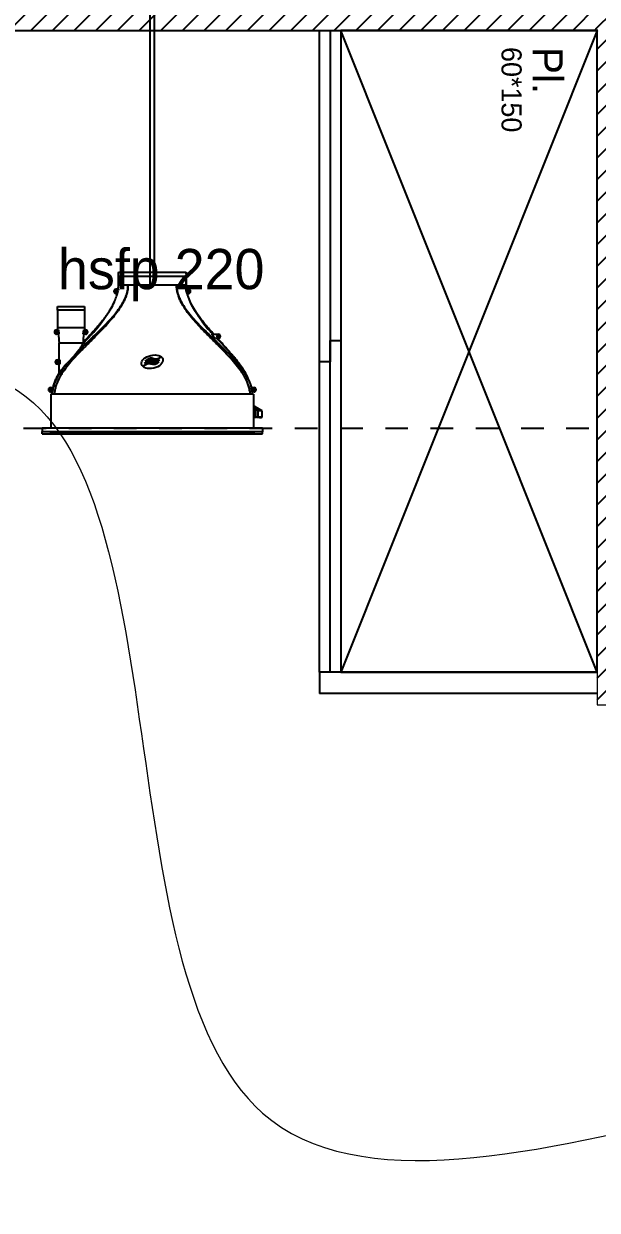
# Model space of a CAD drawing. Header units: centimetres. Extents: x 2648 to 12729, y 1890 to 6224.
# Drawn here: x 9056.6 to 9190.8, y 2362.3 to 2639.7 of the extents above; entities that cross this region are included whole.
import ezdxf

# ---------------------------------------------------------------- set-up
doc = ezdxf.new("R2010")
doc.units = ezdxf.units.CM
doc.linetypes.add('VW-01', pattern=[0.41656, 0.20828, -0.20828])
for name, color, linetype in [('B Faux plafonds', 9, 'Continuous'), ('B GÈnÈral_Hatch', 252, 'Continuous'), ('B Général', 252, 'Continuous'), ('C ANNOTATIONS-prestations', 252, 'Continuous'), ('D SURFACES-shab', 252, 'Continuous')]:
    doc.layers.add(name, color=color, linetype=linetype)
doc.layers.add('prlm-CHAUFF', color=4, linetype='Continuous', lineweight=25)
doc.layers.add('prlm-ELEC-CFO', color=10, linetype='Continuous', lineweight=25)
doc.styles.add('Eurostile', font='Eurosti.TTF')
pattern_1 = [(45, (0, 0), (2.4253472, -2.6458333), [])]

# ---------------------------------------------------------------- blocks, each defined once
blk = doc.blocks.new('B 80.Placard 60.150')
at = {"layer": 'B Général', "linetype": 'Continuous'}
for p, q in [((75, 30), (-75, -30)), ((-75, 30), (75, -30))]:
    blk.add_line(p, q, dxfattribs=at)
at = {"layer": 'B Général', "linetype": 'Continuous', "flags": 128}
blk.add_lwpolyline([(75, -30), (75, 30), (-75, 30), (-75, -30)], dxfattribs=at)
for points in [[(75, -30), (75, -35), (-75, -35), (-75, -30)], [(75, -30), (75, -32.5), (-2.5, -32.5), (-2.5, -30)], [(2.5, -32.5), (2.5, -35), (-75, -35), (-75, -32.5)]]:
    blk.add_lwpolyline(points, close=True, dxfattribs=at)
at = {"layer": 'B Général', "insert": (-71.14, 21.92), "char_height": 7.059, "attachment_point": 1, "line_spacing_factor": 0.894142, "style": 'Eurostile'}
blk.add_mtext('Pl.', dxfattribs=at)
at = {"layer": 'C ANNOTATIONS-prestations', "insert": (-71.14, 9.92), "char_height": 4.706, "attachment_point": 4, "line_spacing_factor": 0.894142, "style": 'Eurostile'}
blk.add_mtext('60*150', dxfattribs=at)

msp = doc.modelspace()

# ---------------------------------------------------------------- hatches: boundary and pattern name
at = {"layer": 'B GÈnÈral_Hatch', "linetype": 'Continuous'}
h = msp.add_hatch(dxfattribs=at)
h.set_pattern_fill('50_BETON', color=256, style=0, pattern_type=2)
h.set_pattern_definition(pattern_1)
h.paths.add_polyline_path([(9190.796, 2480.491), (9208.796, 2496.491), (9208.796, 3264.789), (9190.796, 3264.789)])
h = msp.add_hatch(dxfattribs=at)
h.set_pattern_fill('50_BETON', color=256, style=0, pattern_type=2)
h.set_pattern_definition(pattern_1)
h.paths.add_polyline_path([(9190.796, 2638.15), (9190.796, 2656.15), (8959.795, 2656.15), (8959.795, 2638.15)])

# ---------------------------------------------------------------- linework, layer by layer
at = {"layer": 'B Faux plafonds', "linetype": 'VW-01', "ltscale": 25.4, "flags": 128}
msp.add_lwpolyline([(8897.107, 3181.089), (8897.107, 3052.389), (8892.107, 3052.389), (8892.107, 3117.389), (8806.65, 3117.389), (8806.65, 2921.691), (9033.793, 2921.691), (9033.793, 2886.691), (8964.793, 2886.691), (8964.794, 2731.15), (9019.794, 2731.15), (9019.794, 2638.15), (8964.796, 2638.15), (8964.797, 2545.15), (9190.796, 2545.15), (9190.796, 3047.389), (9042.796, 3047.389), (9042.796, 3181.089)], close=True, dxfattribs=at)
at = {"layer": 'B Général', "linetype": 'Continuous', "lineweight": 18}
msp.add_line((8959.795, 2638.15), (9190.796, 2638.15), dxfattribs=at)
at = {"layer": 'B Général', "linetype": 'Continuous'}
for p, q in [((8959.795, 2638.15), (9190.796, 2638.15)), ((9190.796, 2488.15), (9125.796, 2488.15)), ((9125.796, 2488.15), (9125.796, 2483.15)), ((9190.796, 2488.15), (9125.796, 2488.15)), ((9190.796, 2483.15), (9125.796, 2483.15)), ((9190.796, 2483.15), (9125.796, 2483.15))]:
    msp.add_line(p, q, dxfattribs=at)
at = {"layer": 'D SURFACES-shab', "lineweight": 18, "flags": 128}
msp.add_lwpolyline([(9036.796, 2545.15), (8964.796, 2545.15), (8964.796, 2638.15), (9190.796, 2638.15), (9190.796, 2480.491), (9420.794, 2480.491), (9420.794, 2226.491), (9036.796, 2226.491)], close=True, dxfattribs=at)
at = {"layer": 'prlm-CHAUFF', "ltscale": 50}
for p, q in [((9087.2, 2578.65), (9087.2, 3018.67)), ((9086.2, 2578.65), (9086.2, 3017.67)), ((9078.7, 2580.75), (9094.7, 2580.75)), ((9078.8, 2581.65), (9094.6, 2581.65)), ((9078.8, 2580.75), (9078.8, 2578.65)), ((9078.8, 2578.65), (9078.8, 2580.75)), ((9094.6, 2580.75), (9094.6, 2578.65)), ((9094.6, 2578.65), (9094.6, 2580.75)), ((9078.795, 2577.65), (9078.242, 2577.65)), ((9078.795, 2577.65), (9078.746, 2577.33)), ((9081.029, 2578.65), (9078.8, 2578.65)), ((9092.371, 2578.65), (9081.029, 2578.65)), ((9094.6, 2578.65), (9092.371, 2578.65)), ((9094.654, 2577.33), (9094.604, 2577.65)), ((9094.604, 2577.65), (9095.158, 2577.65)), ((9078.085, 2577.1), (9078.085, 2577.2)), ((9078.085, 2577.2), (9078.192, 2577.2)), ((9078.192, 2577.1), (9078.085, 2577.1)), ((9078.192, 2577.307), (9078.292, 2577.307)), ((9078.192, 2577.2), (9078.192, 2577.307)), ((9078.192, 2576.994), (9078.192, 2577.1)), ((9078.292, 2576.994), (9078.192, 2576.994)), ((9078.242, 2576.65), (9078.542, 2576.65)), ((9078.292, 2577.307), (9078.292, 2577.2)), ((9078.292, 2577.2), (9078.398, 2577.2)), ((9078.398, 2577.1), (9078.292, 2577.1)), ((9078.292, 2577.1), (9078.292, 2576.994)), ((9078.398, 2577.2), (9078.398, 2577.1)), ((9078.542, 2576.65), (9078.746, 2577.33)), ((9094.858, 2576.65), (9094.654, 2577.33)), ((9095.158, 2576.65), (9094.858, 2576.65)), ((9095.001, 2577.1), (9095.001, 2577.2)), ((9095.001, 2577.2), (9095.108, 2577.2)), ((9095.108, 2577.1), (9095.001, 2577.1)), ((9095.108, 2577.307), (9095.208, 2577.307)), ((9095.108, 2577.2), (9095.108, 2577.307)), ((9095.108, 2576.994), (9095.108, 2577.1)), ((9095.208, 2576.994), (9095.108, 2576.994)), ((9095.208, 2577.307), (9095.208, 2577.2)), ((9095.208, 2577.2), (9095.314, 2577.2)), ((9095.314, 2577.1), (9095.208, 2577.1)), ((9095.208, 2577.1), (9095.208, 2576.994)), ((9095.314, 2577.2), (9095.314, 2577.1)), ((9070.95, 2572.75), (9064.45, 2572.75)), ((9064.55, 2573.65), (9070.85, 2573.65)), ((9064.55, 2572.75), (9064.55, 2568.65)), ((9064.55, 2572.75), (9064.55, 2568.65)), ((9070.85, 2572.75), (9070.85, 2568.65)), ((9070.85, 2572.75), (9070.85, 2568.65)), ((9077.294, 2573.629), (9077.294, 2573.629)), ((9095.817, 2574.169), (9095.787, 2574.169)), ((9096.105, 2573.629), (9096.081, 2573.629)), ((9064.143, 2567.7), (9064.25, 2567.7)), ((9064.143, 2567.6), (9064.143, 2567.7)), ((9064.25, 2567.6), (9064.143, 2567.6)), ((9064.25, 2567.807), (9064.35, 2567.807)), ((9064.25, 2567.7), (9064.25, 2567.807)), ((9064.25, 2567.494), (9064.25, 2567.6)), ((9064.35, 2567.494), (9064.25, 2567.494)), ((9064.3, 2568.15), (9064.733, 2568.15)), ((9064.85, 2567.15), (9064.3, 2567.15)), ((9064.35, 2567.807), (9064.35, 2567.7)), ((9064.35, 2567.7), (9064.456, 2567.7)), ((9064.456, 2567.6), (9064.35, 2567.6)), ((9064.35, 2567.6), (9064.35, 2567.494)), ((9064.456, 2567.7), (9064.456, 2567.6)), ((9070.85, 2568.65), (9064.55, 2568.65)), ((9064.733, 2568.15), (9064.85, 2567.206)), ((9064.85, 2567.206), (9064.85, 2567.15)), ((9070.5, 2564.993), (9072.569, 2567.15)), ((9072.569, 2567.15), (9070.5, 2564.993)), ((9070.55, 2567.206), (9070.666, 2568.15)), ((9070.55, 2567.15), (9070.55, 2567.206)), ((9071.1, 2567.15), (9070.55, 2567.15)), ((9070.666, 2568.15), (9071.1, 2568.15)), ((9070.943, 2567.6), (9070.943, 2567.7)), ((9070.943, 2567.7), (9071.05, 2567.7)), ((9071.05, 2567.6), (9070.943, 2567.6)), ((9071.05, 2567.807), (9071.15, 2567.807)), ((9071.05, 2567.7), (9071.05, 2567.807)), ((9071.05, 2567.494), (9071.05, 2567.6)), ((9071.15, 2567.494), (9071.05, 2567.494)), ((9071.15, 2567.807), (9071.15, 2567.7)), ((9071.15, 2567.7), (9071.256, 2567.7)), ((9071.15, 2567.6), (9071.15, 2567.494)), ((9071.256, 2567.6), (9071.15, 2567.6)), ((9071.256, 2567.7), (9071.256, 2567.6)), ((9101.526, 2566.15), (9100.525, 2567.15)), ((9100.525, 2567.15), (9102.14, 2567.15)), ((9101.984, 2566.6), (9101.984, 2566.7)), ((9101.984, 2566.7), (9102.09, 2566.7)), ((9102.09, 2566.6), (9101.984, 2566.6)), ((9102.09, 2566.807), (9102.19, 2566.807)), ((9102.09, 2566.7), (9102.09, 2566.807)), ((9102.09, 2566.494), (9102.09, 2566.6)), ((9102.19, 2566.494), (9102.09, 2566.494)), ((9102.19, 2566.807), (9102.19, 2566.7)), ((9102.19, 2566.7), (9102.297, 2566.7)), ((9102.19, 2566.6), (9102.19, 2566.494)), ((9102.297, 2566.6), (9102.19, 2566.6)), ((9102.297, 2566.7), (9102.297, 2566.6)), ((9064.9, 2565.15), (9070.5, 2565.15)), ((9064.9, 2561.15), (9064.9, 2565.15)), ((9064.9, 2561.15), (9064.9, 2565.15)), ((9070.5, 2564.993), (9070.5, 2565.15)), ((9070.5, 2564.993), (9070.5, 2565.15)), ((9102.14, 2566.15), (9101.526, 2566.15)), ((9064.343, 2560.6), (9064.343, 2560.7)), ((9064.343, 2560.7), (9064.45, 2560.7)), ((9064.45, 2560.807), (9064.55, 2560.807)), ((9064.45, 2560.7), (9064.45, 2560.807)), ((9064.5, 2561.15), (9065.05, 2561.15)), ((9064.55, 2560.807), (9064.55, 2560.7)), ((9064.55, 2560.7), (9064.656, 2560.7)), ((9064.656, 2560.7), (9064.656, 2560.6)), ((9065.05, 2561.15), (9065.05, 2560.15)), ((9064.45, 2560.6), (9064.343, 2560.6)), ((9064.45, 2560.494), (9064.45, 2560.6)), ((9064.55, 2560.494), (9064.45, 2560.494)), ((9065.05, 2560.15), (9064.5, 2560.15)), ((9064.55, 2560.6), (9064.55, 2560.494)), ((9064.656, 2560.6), (9064.55, 2560.6)), ((9064.9, 2558.028), (9064.9, 2560.15)), ((9064.9, 2558.028), (9064.9, 2560.15)), ((9062.743, 2554.1), (9062.743, 2554.2)), ((9062.743, 2554.2), (9062.85, 2554.2)), ((9062.85, 2554.1), (9062.743, 2554.1)), ((9062.85, 2554.307), (9062.95, 2554.307)), ((9062.85, 2554.2), (9062.85, 2554.307)), ((9062.85, 2553.994), (9062.85, 2554.1)), ((9062.95, 2553.994), (9062.85, 2553.994)), ((9062.9, 2554.65), (9063.512, 2554.65)), ((9063.343, 2553.65), (9062.9, 2553.65)), ((9062.95, 2554.307), (9062.95, 2554.2)), ((9062.95, 2554.2), (9063.056, 2554.2)), ((9062.95, 2554.1), (9062.95, 2553.994)), ((9063.056, 2554.1), (9062.95, 2554.1)), ((9110.4, 2553.15), (9063, 2553.15)), ((9063, 2553.15), (9063, 2545.15)), ((9063.056, 2554.2), (9063.056, 2554.1)), ((9063.338, 2553.567), (9063.342, 2553.65)), ((9109.887, 2554.65), (9110.5, 2554.65)), ((9110.062, 2553.567), (9110.057, 2553.65)), ((9110.5, 2553.65), (9110.057, 2553.65)), ((9110.343, 2554.1), (9110.343, 2554.2)), ((9110.343, 2554.2), (9110.45, 2554.2)), ((9110.45, 2554.1), (9110.343, 2554.1)), ((9110.4, 2553.15), (9110.4, 2545.15)), ((9110.45, 2554.307), (9110.55, 2554.307)), ((9110.45, 2554.2), (9110.45, 2554.307)), ((9110.45, 2553.994), (9110.45, 2554.1)), ((9110.55, 2553.994), (9110.45, 2553.994)), ((9110.55, 2554.307), (9110.55, 2554.2)), ((9110.55, 2554.2), (9110.656, 2554.2)), ((9110.55, 2554.1), (9110.55, 2553.994)), ((9110.656, 2554.1), (9110.55, 2554.1)), ((9110.656, 2554.2), (9110.656, 2554.1)), ((9110.882, 2549.622), (9110.4, 2549.957)), ((9110.763, 2549.567), (9110.4, 2549.812)), ((9110.898, 2549.611), (9110.882, 2549.622)), ((9111.236, 2549.392), (9110.898, 2549.611)), ((9111.054, 2550.005), (9111.031, 2550.043)), ((9111.054, 2549.51), (9111.054, 2550.005)), ((9111.054, 2550.005), (9111.056, 2550.001)), ((9111.108, 2549.94), (9111.134, 2549.979)), ((9111.108, 2549.94), (9111.108, 2549.475)), ((9111.708, 2549.585), (9111.108, 2549.94)), ((9111.134, 2549.979), (9111.739, 2549.622)), ((9111.739, 2549.622), (9111.708, 2549.585)), ((9111.757, 2549.611), (9111.718, 2549.574)), ((9111.739, 2549.622), (9111.757, 2549.611)), ((9111.757, 2549.611), (9112.094, 2549.392)), ((9110.4, 2547.75), (9110.763, 2547.75)), ((9110.4, 2547.716), (9110.434, 2547.75)), ((9110.494, 2547.75), (9110.584, 2547.66)), ((9110.584, 2547.66), (9110.674, 2547.75)), ((9110.738, 2547.75), (9110.828, 2547.66)), ((9110.763, 2547.75), (9110.763, 2549.567)), ((9111.338, 2549.191), (9110.763, 2549.567)), ((9111.337, 2547.75), (9110.763, 2547.75)), ((9110.828, 2547.66), (9110.918, 2547.75)), ((9110.881, 2547.714), (9110.935, 2547.66)), ((9110.935, 2547.66), (9111, 2547.726)), ((9110.976, 2547.75), (9111.066, 2547.66)), ((9111.066, 2547.66), (9111.156, 2547.75)), ((9111.124, 2547.718), (9111.182, 2547.66)), ((9111.182, 2547.66), (9111.256, 2547.734)), ((9111.239, 2547.75), (9111.329, 2547.66)), ((9111.329, 2547.66), (9111.419, 2547.75)), ((9111.337, 2547.75), (9111.338, 2547.752)), ((9112.363, 2547.75), (9111.337, 2547.75)), ((9111.338, 2549.191), (9111.415, 2549.164)), ((9111.338, 2547.752), (9111.338, 2549.191)), ((9111.415, 2547.8), (9111.338, 2547.752)), ((9111.399, 2547.73), (9111.468, 2547.66)), ((9111.415, 2549.164), (9111.415, 2547.8)), ((9111.415, 2547.8), (9112.408, 2547.8)), ((9111.426, 2547.75), (9111.516, 2547.66)), ((9111.468, 2547.66), (9111.492, 2547.684)), ((9111.516, 2547.66), (9111.606, 2547.75)), ((9111.6, 2547.743), (9111.683, 2547.66)), ((9111.683, 2547.66), (9111.773, 2547.75)), ((9111.708, 2549.402), (9111.708, 2549.585)), ((9111.718, 2549.574), (9111.708, 2549.585)), ((9111.717, 2547.694), (9111.751, 2547.66)), ((9111.718, 2549.574), (9111.718, 2549.402)), ((9111.98, 2549.404), (9111.718, 2549.574)), ((9111.751, 2547.66), (9111.79, 2547.699)), ((9111.755, 2547.733), (9111.828, 2547.66)), ((9111.828, 2547.66), (9111.918, 2547.75)), ((9111.891, 2547.723), (9111.954, 2547.66)), ((9111.954, 2547.66), (9112.044, 2547.75)), ((9111.972, 2547.678), (9111.99, 2547.66)), ((9111.99, 2547.66), (9112.024, 2547.695)), ((9112.006, 2547.713), (9112.059, 2547.66)), ((9112.059, 2547.66), (9112.149, 2547.75)), ((9112.102, 2547.703), (9112.144, 2547.66)), ((9112.144, 2547.66), (9112.234, 2547.75)), ((9112.177, 2547.693), (9112.209, 2547.66)), ((9112.209, 2547.66), (9112.299, 2547.75)), ((9112.231, 2547.682), (9112.253, 2547.66)), ((9112.253, 2547.66), (9112.343, 2547.75)), ((9112.364, 2547.752), (9112.363, 2547.75)), ((9112.408, 2547.8), (9112.364, 2547.752)), ((9112.408, 2547.8), (9112.408, 2549.164)), ((9060.95, 2545.15), (9060.95, 2544.418)), ((9112.45, 2545.15), (9060.95, 2545.15)), ((9060.95, 2544.34), (9060.95, 2544.418)), ((9060.95, 2544.418), (9112.45, 2544.418)), ((9060.95, 2543.85), (9060.95, 2544.34)), ((9112.45, 2544.34), (9060.95, 2544.34)), ((9110.45, 2544.156), (9062.95, 2544.156)), ((9062.95, 2544.089), (9062.95, 2544.156)), ((9063.15, 2544.156), (9062.95, 2544.089)), ((9062.95, 2544.089), (9110.45, 2544.089)), ((9110.45, 2544.089), (9110.25, 2544.156)), ((9110.45, 2544.156), (9110.45, 2544.089)), ((9112.45, 2545.15), (9112.45, 2544.418)), ((9112.45, 2544.418), (9112.45, 2544.34)), ((9112.45, 2543.85), (9112.45, 2544.34)), ((9060.95, 2543.85), (9112.45, 2543.85)), ((9110.45, 2544.041), (9062.95, 2544.041)), ((9062.95, 2543.989), (9062.95, 2544.041)), ((9063.105, 2544.041), (9062.95, 2543.989)), ((9062.95, 2543.989), (9110.45, 2543.989)), ((9110.45, 2543.953), (9062.95, 2543.953)), ((9062.95, 2543.916), (9062.95, 2543.953)), ((9063.061, 2543.953), (9062.95, 2543.916)), ((9062.95, 2543.916), (9110.45, 2543.916)), ((9110.45, 2543.892), (9062.95, 2543.892)), ((9062.95, 2543.87), (9062.95, 2543.892)), ((9063.016, 2543.892), (9062.95, 2543.87)), ((9062.95, 2543.87), (9110.45, 2543.87)), ((9110.45, 2543.858), (9062.95, 2543.858)), ((9062.95, 2543.851), (9062.95, 2543.858)), ((9062.972, 2543.858), (9062.95, 2543.851)), ((9062.95, 2543.851), (9110.45, 2543.851)), ((9110.45, 2543.989), (9110.294, 2544.041)), ((9110.45, 2543.916), (9110.338, 2543.953)), ((9110.45, 2543.87), (9110.383, 2543.892)), ((9110.45, 2543.851), (9110.427, 2543.858)), ((9110.45, 2544.041), (9110.45, 2543.989)), ((9110.45, 2543.953), (9110.45, 2543.916)), ((9110.45, 2543.892), (9110.45, 2543.87)), ((9110.45, 2543.858), (9110.45, 2543.851))]:
    msp.add_line(p, q, dxfattribs=at)
for centre, radius in [((9078.242, 2577.15), 0.3), ((9078.242, 2577.15), 0.25), ((9095.158, 2577.15), 0.3), ((9095.158, 2577.15), 0.25), ((9064.3, 2567.65), 0.3), ((9064.3, 2567.65), 0.25), ((9071.1, 2567.65), 0.3), ((9071.1, 2567.65), 0.25), ((9102.14, 2566.65), 0.3), ((9102.14, 2566.65), 0.25), ((9064.5, 2560.65), 0.3), ((9064.5, 2560.65), 0.25), ((9062.9, 2554.15), 0.3), ((9062.9, 2554.15), 0.25), ((9110.5, 2554.15), 0.3), ((9110.5, 2554.15), 0.25)]:
    msp.add_circle(centre, radius, dxfattribs=at)
for centre, radius, start, end in [((9080.686, 2580.985), 2, 160.5755, 186.74412), ((9080.686, 2580.985), 2, 160.57549, 186.74413), ((9092.713, 2580.985), 2, 353.25588, 19.4245), ((9092.713, 2580.985), 2, 353.25587, 19.42451), ((9078.242, 2577.15), 0.5, 90, 270), ((9071.631, 2578.636), 7.169, 352.09231, 353.54484), ((9071.031, 2578.658), 7.768, 352.54564, 359.94227), ((9070.977, 2578.66), 7.822, 352.57629, 359.92645), ((9071.631, 2578.636), 7.169, 353.90527, 0.11567), ((9101.811, 2578.64), 7.248, 179.9215, 187.83817), ((9102.368, 2578.658), 7.768, 180.05773, 187.45436), ((9102.422, 2578.66), 7.822, 180.07356, 187.42371), ((9095.158, 2577.15), 0.5, 270, 90), ((9067.185, 2579.62), 11.739, 332.3321, 345.44097), ((9067.544, 2579.475), 11.354, 332.13741, 345.69294), ((9107.804, 2580.131), 13.428, 192.99541, 216.08235), ((9105.855, 2579.475), 11.354, 194.41062, 207.86258), ((9066.436, 2572.985), 2, 160.5755, 186.74412), ((9066.436, 2572.985), 2, 160.5755, 186.74412), ((9068.963, 2572.985), 2, 353.25588, 19.4245), ((9068.963, 2572.985), 2, 353.25588, 19.4245), ((9043.565, 2593.213), 39.002, 319.38871, 329.85996), ((9043.566, 2593.212), 39.001, 319.38866, 329.86009), ((9059.782, 2583.317), 20.014, 331.04826, 332.79827), ((9059.782, 2583.318), 20.014, 331.04819, 332.79819), ((9113.618, 2583.318), 20.014, 207.2018, 208.95181), ((9129.834, 2593.212), 39.001, 210.13992, 220.61135), ((9129.834, 2593.213), 39.002, 212.5506, 220.61129), ((9064.3, 2567.65), 0.5, 90, 270), ((9071.1, 2567.65), 0.5, 270, 90), ((9064.188, 2575.252), 11.657, 315.97007, 320.42447), ((9063.937, 2575.477), 11.994, 316.03261, 320.36189), ((9109.211, 2575.252), 11.657, 219.57553, 224.02992), ((9109.462, 2575.477), 11.994, 219.6381, 223.96738), ((9102.14, 2566.65), 0.5, 270, 90), ((9064.5, 2560.65), 0.5, 90, 270), ((9041.957, 2585.197), 35.103, 315.71113, 319.52651), ((9084.217, 2544.376), 23.654, 136.40993, 144.75012), ((9075.287, 2551.79), 12.115, 163.72632, 166.38523), ((9062.9, 2554.15), 0.5, 90, 270), ((9110.5, 2554.15), 0.5, 270, 90), ((9104.341, 2537.918), 13.847, 61.91822, 64.05151), ((9104.462, 2538.268), 13.432, 62.11504, 63.76315), ((9104.986, 2539.113), 12.5, 61.31767, 61.5903), ((9111.453, 2550.605), 0.703, 233.033, 242.93247), ((9111.422, 2550.26), 0.448, 214.67133, 225.49816), ((9112.584, 2550.069), 0.836, 234.1326, 239.24253), ((9104.986, 2539.113), 12.5, 53.74938, 55.06371)]:
    msp.add_arc(centre, radius, start, end, dxfattribs=at)
msp.add_ellipse((9086.7, 2560.698), major_axis=(2.491, 0.574), ratio=0.6007751, dxfattribs=at)
for points, knots in [([(9081.029, 2578.65), (9081.027, 2578.48), (9081.022, 2578.31), (9080.997, 2577.971), (9080.978, 2577.802), (9080.905, 2577.298), (9080.833, 2576.966), (9080.65, 2576.312), (9080.54, 2575.992), (9080.29, 2575.363), (9080.149, 2575.053), (9079.697, 2574.151), (9079.356, 2573.583), (9078.623, 2572.488), (9078.232, 2571.961), (9077.008, 2570.42), (9076.128, 2569.446), (9074.316, 2567.541), (9073.383, 2566.61), (9071.514, 2564.751), (9070.578, 2563.823), (9068.751, 2561.923), (9067.861, 2560.955), (9066.622, 2559.425), (9066.225, 2558.902), (9065.669, 2558.087), (9065.489, 2557.81), (9065.147, 2557.244), (9064.983, 2556.953), (9064.528, 2556.064), (9064.273, 2555.455), (9064, 2554.507), (9063.927, 2554.184), (9063.842, 2553.623), (9063.818, 2553.387), (9063.807, 2553.151)], [0, 0, 0, 0, 0.015625, 0.015625, 0.03125, 0.03125, 0.0625, 0.0625, 0.09375, 0.09375, 0.125, 0.125, 0.1875, 0.1875, 0.25, 0.25, 0.375, 0.375, 0.5, 0.5, 0.625, 0.625, 0.75, 0.75, 0.8125, 0.8125, 0.84375, 0.84375, 0.875, 0.875, 0.9375, 0.9375, 0.96875, 0.96875, 0.99071887, 0.99071887, 0.99071887, 0.99071887]), ([(9068.66, 2562.412), (9069.854, 2563.658), (9071.106, 2564.855), (9073.601, 2567.25), (9074.849, 2568.447), (9076.631, 2570.321), (9077.21, 2570.959), (9078.311, 2572.283), (9078.835, 2572.968), (9079.544, 2574.062), (9079.768, 2574.438), (9080.179, 2575.22), (9080.366, 2575.627), (9080.679, 2576.458), (9080.806, 2576.887), (9080.937, 2577.542), (9080.971, 2577.763), (9081.006, 2578.096), (9081.014, 2578.207), (9081.026, 2578.429), (9081.028, 2578.54), (9081.029, 2578.65)], [0, 0, 0, 0, 0.25, 0.25, 0.5, 0.5, 0.625, 0.625, 0.75, 0.75, 0.8125, 0.8125, 0.875, 0.875, 0.9375, 0.9375, 0.96875, 0.96875, 0.984375, 0.984375, 1, 1, 1, 1]), ([(9092.371, 2578.65), (9092.372, 2578.478), (9092.378, 2578.307), (9092.405, 2577.964), (9092.425, 2577.794), (9092.505, 2577.285), (9092.583, 2576.951), (9092.779, 2576.293), (9092.898, 2575.972), (9093.166, 2575.342), (9093.316, 2575.033), (9093.798, 2574.135), (9094.16, 2573.572), (9094.933, 2572.488), (9095.345, 2571.967), (9096.627, 2570.447), (9097.545, 2569.487), (9099.423, 2567.606), (9100.386, 2566.686), (9102.307, 2564.842), (9103.267, 2563.918), (9105.132, 2562.019), (9106.037, 2561.048), (9107.29, 2559.506), (9107.69, 2558.977), (9108.251, 2558.152), (9108.431, 2557.872), (9108.773, 2557.297), (9108.937, 2557.001), (9109.389, 2556.101), (9109.639, 2555.485), (9109.905, 2554.524), (9109.976, 2554.198), (9110.059, 2553.63), (9110.082, 2553.39), (9110.093, 2553.151)], [0, 0, 0, 0, 0.015625, 0.015625, 0.03125, 0.03125, 0.0625, 0.0625, 0.09375, 0.09375, 0.125, 0.125, 0.1875, 0.1875, 0.25, 0.25, 0.375, 0.375, 0.5, 0.5, 0.625, 0.625, 0.75, 0.75, 0.8125, 0.8125, 0.84375, 0.84375, 0.875, 0.875, 0.9375, 0.9375, 0.96875, 0.96875, 0.99080463, 0.99080463, 0.99080463, 0.99080463]), ([(9109.592, 2553.151), (9109.581, 2553.387), (9109.557, 2553.623), (9109.472, 2554.184), (9109.399, 2554.507), (9109.126, 2555.455), (9108.871, 2556.064), (9108.416, 2556.953), (9108.252, 2557.244), (9107.91, 2557.81), (9107.731, 2558.087), (9107.174, 2558.902), (9106.777, 2559.425), (9105.538, 2560.955), (9104.648, 2561.923), (9102.821, 2563.823), (9101.884, 2564.751), (9100.016, 2566.611), (9099.082, 2567.541), (9097.27, 2569.447), (9096.39, 2570.421), (9095.167, 2571.962), (9094.776, 2572.489), (9094.043, 2573.584), (9093.702, 2574.152), (9093.249, 2575.054), (9093.109, 2575.364), (9092.859, 2575.993), (9092.749, 2576.314), (9092.566, 2576.968), (9092.494, 2577.3), (9092.421, 2577.804), (9092.402, 2577.973), (9092.377, 2578.312), (9092.372, 2578.482), (9092.371, 2578.65)], [0.00928076, 0.00928076, 0.00928076, 0.00928076, 0.03125, 0.03125, 0.0625, 0.0625, 0.125, 0.125, 0.15625, 0.15625, 0.1875, 0.1875, 0.25, 0.25, 0.375, 0.375, 0.5, 0.5, 0.625, 0.625, 0.75, 0.75, 0.8125, 0.8125, 0.875, 0.875, 0.90625, 0.90625, 0.9375, 0.9375, 0.96875, 0.96875, 0.984375, 0.984375, 1, 1, 1, 1]), ([(9077.797, 2574.609), (9077.639, 2574.272), (9077.269, 2573.561), (9076.623, 2572.504), (9075.87, 2571.418), (9075.045, 2570.335), (9074.162, 2569.254), (9073.049, 2567.963), (9071.837, 2566.611), (9070.892, 2565.583), (9070.498, 2565.146)], [0.15680816, 0.15680816, 0.15680816, 0.15680816, 0.23054182, 0.31498735, 0.4025619, 0.49293853, 0.58568769, 0.68035512, 0.83177458, 0.95095777, 0.95095777, 0.95095777, 0.95095777]), ([(9101.083, 2567.149), (9100.76, 2567.508), (9100.065, 2568.291), (9099.026, 2569.504), (9098.077, 2570.688), (9097.28, 2571.768), (9096.628, 2572.739), (9096.071, 2573.674), (9095.749, 2574.297), (9095.613, 2574.586)], [0.57305924, 0.57305924, 0.57305924, 0.57305924, 0.626259, 0.6884084, 0.74897183, 0.79308272, 0.83589876, 0.87731985, 0.91237468, 0.91237468, 0.91237468, 0.91237468]), ([(9068.66, 2562.412), (9068.891, 2562.675), (9069.115, 2562.94), (9069.529, 2563.451), (9069.72, 2563.7), (9070.063, 2564.178), (9070.21, 2564.4), (9070.375, 2564.684), (9070.419, 2564.768), (9070.482, 2564.907), (9070.5, 2564.961), (9070.5, 2564.993)], [0, 0, 0, 0, 0.25, 0.25, 0.5, 0.5, 0.75, 0.75, 0.875, 0.875, 1, 1, 1, 1]), ([(9109.89, 2554.65), (9109.824, 2554.938), (9109.744, 2555.223), (9109.559, 2555.789), (9109.454, 2556.07), (9109.11, 2556.894), (9108.844, 2557.422), (9108.261, 2558.449), (9107.943, 2558.947), (9107.269, 2559.923), (9106.913, 2560.4), (9105.812, 2561.799), (9105.032, 2562.692), (9103.433, 2564.44), (9102.613, 2565.296), (9101.792, 2566.15)], [0, 0, 0, 0, 0.0625, 0.0625, 0.125, 0.125, 0.25, 0.25, 0.375, 0.375, 0.5, 0.5, 0.75, 0.75, 1, 1, 1, 1]), ([(9108.1, 2558.696), (9107.997, 2558.859), (9107.678, 2559.353), (9107.106, 2560.167), (9106.366, 2561.137), (9105.576, 2562.107), (9104.654, 2563.188), (9103.602, 2564.372), (9102.675, 2565.392), (9102.136, 2565.986), (9101.987, 2566.15)], [0.16942225, 0.16942225, 0.16942225, 0.16942225, 0.19060013, 0.2339285, 0.2787061, 0.32470189, 0.37164236, 0.43517089, 0.4991397, 0.52356497, 0.52356497, 0.52356497, 0.52356497]), ([(9085.074, 2560.822), (9085.797, 2561.54), (9086.172, 2561.636), (9086.562, 2561.594), (9087.174, 2561.529), (9087.82, 2561.126), (9088.554, 2561.703)], [0, 0, 0, 0, 0.3890747, 0.3890747, 0.3890747, 1, 1, 1, 1]), ([(9063.306, 2553.151), (9063.319, 2553.428), (9063.348, 2553.703), (9063.45, 2554.342), (9063.536, 2554.701), (9063.858, 2555.758), (9064.159, 2556.435), (9064.874, 2557.748), (9065.278, 2558.366), (9066.143, 2559.556), (9066.605, 2560.128), (9067.084, 2560.685)], [0.03316313, 0.03316313, 0.03316313, 0.03316313, 0.125, 0.125, 0.25, 0.25, 0.5, 0.5, 0.75, 0.75, 1, 1, 1, 1]), ([(9063.51, 2554.65), (9063.577, 2554.947), (9063.66, 2555.241), (9063.804, 2555.677), (9063.856, 2555.823), (9063.964, 2556.111), (9064.021, 2556.253), (9064.2, 2556.677), (9064.329, 2556.953), (9064.603, 2557.497), (9064.748, 2557.765), (9064.9, 2558.028)], [0, 0, 0, 0, 0.25, 0.25, 0.375, 0.375, 0.5, 0.5, 0.75, 0.75, 1, 1, 1, 1]), ([(9064.9, 2558.028), (9064.738, 2557.749), (9064.585, 2557.466), (9064.298, 2556.89), (9064.164, 2556.598), (9063.919, 2556.003), (9063.808, 2555.7), (9063.689, 2555.32), (9063.668, 2555.25), (9063.647, 2555.18)], [0, 0, 0, 0, 0.25, 0.25, 0.5, 0.5, 0.75, 0.75, 0.80624293, 0.80624293, 0.80624293, 0.80624293]), ([(9084.763, 2559.778), (9085.486, 2560.496), (9085.861, 2560.591), (9086.25, 2560.55), (9086.862, 2560.485), (9087.509, 2560.082), (9088.243, 2560.658)], [0, 0, 0, 0, 0.3890747, 0.3890747, 0.3890747, 1, 1, 1, 1]), ([(9110.937, 2550.106), (9110.933, 2550.108), (9110.927, 2550.111), (9110.915, 2550.116), (9110.903, 2550.12), (9110.89, 2550.124), (9110.876, 2550.128), (9110.861, 2550.131), (9110.846, 2550.134), (9110.829, 2550.136), (9110.812, 2550.137), (9110.795, 2550.139), (9110.776, 2550.139), (9110.751, 2550.14), (9110.718, 2550.139), (9110.677, 2550.137), (9110.633, 2550.132), (9110.586, 2550.127), (9110.537, 2550.119), (9110.484, 2550.11), (9110.439, 2550.102), (9110.411, 2550.096), (9110.402, 2550.094)], [0.10594021, 0.10594021, 0.10594021, 0.10594021, 0.13595044, 0.16948681, 0.20288603, 0.23617044, 0.26936273, 0.30248592, 0.33556328, 0.36861838, 0.40167498, 0.43475703, 0.46788866, 0.5010941, 0.56297805, 0.62469258, 0.68639421, 0.74823739, 0.81037369, 0.87295114, 0.93611354, 0.96545219, 0.96545219, 0.96545219, 0.96545219]), ([(9111.054, 2550.005), (9111.051, 2550.007), (9111.047, 2550.012), (9111.039, 2550.02), (9111.031, 2550.026), (9111.021, 2550.033), (9111.011, 2550.039), (9111, 2550.044), (9110.988, 2550.049), (9110.976, 2550.053), (9110.962, 2550.057), (9110.948, 2550.061), (9110.933, 2550.064), (9110.917, 2550.067), (9110.901, 2550.069), (9110.883, 2550.07), (9110.865, 2550.072), (9110.847, 2550.072), (9110.821, 2550.073), (9110.788, 2550.072), (9110.746, 2550.069), (9110.701, 2550.065), (9110.652, 2550.059), (9110.601, 2550.052), (9110.547, 2550.043), (9110.49, 2550.032), (9110.441, 2550.022), (9110.411, 2550.015), (9110.402, 2550.013)], [0, 0, 0, 0, 0.03007729, 0.06005389, 0.0899314, 0.11971144, 0.14939564, 0.17898565, 0.20848313, 0.23788978, 0.26720728, 0.29643736, 0.32558172, 0.35464213, 0.38362033, 0.4125181, 0.44133724, 0.47007953, 0.4987468, 0.55325793, 0.60803682, 0.66309582, 0.71844711, 0.77410266, 0.83007424, 0.88637344, 0.94301163, 0.96771742, 0.96771742, 0.96771742, 0.96771742]), ([(9110.404, 2550.057), (9110.406, 2550.057), (9110.42, 2550.06), (9110.444, 2550.065), (9110.475, 2550.072), (9110.505, 2550.078), (9110.535, 2550.083), (9110.563, 2550.088), (9110.591, 2550.092), (9110.618, 2550.096), (9110.644, 2550.1), (9110.669, 2550.103), (9110.694, 2550.106), (9110.718, 2550.108), (9110.741, 2550.109), (9110.763, 2550.11), (9110.785, 2550.111), (9110.811, 2550.111), (9110.842, 2550.111), (9110.876, 2550.108), (9110.907, 2550.104), (9110.935, 2550.098), (9110.96, 2550.091), (9110.982, 2550.081), (9111.001, 2550.07), (9111.018, 2550.058), (9111.027, 2550.048), (9111.031, 2550.043)], [0.053874, 0.053874, 0.053874, 0.053874, 0.06071041, 0.09076432, 0.12064021, 0.1503557, 0.17992874, 0.20937763, 0.238721, 0.26797777, 0.29716716, 0.32630864, 0.35542192, 0.38452691, 0.4136437, 0.44279256, 0.47199386, 0.50126807, 0.55623267, 0.61100343, 0.66571537, 0.72050165, 0.7754929, 0.83081662, 0.88659665, 0.94295271, 1, 1, 1, 1]), ([(9111.348, 2549.352), (9111.347, 2549.352), (9111.344, 2549.351), (9111.338, 2549.351), (9111.332, 2549.352), (9111.326, 2549.352), (9111.319, 2549.354), (9111.312, 2549.356), (9111.304, 2549.358), (9111.292, 2549.362), (9111.275, 2549.369), (9111.255, 2549.38), (9111.242, 2549.388), (9111.236, 2549.392)], [0, 0, 0, 0, 0.0617893, 0.1223736, 0.1824406, 0.2426966, 0.303842, 0.3665485, 0.4314399, 0.4990804, 0.6683458, 0.8326458, 1, 1, 1, 1]), ([(9112.146, 2549.359), (9112.143, 2549.361), (9112.136, 2549.366), (9112.125, 2549.372), (9112.113, 2549.377), (9112.1, 2549.383), (9112.087, 2549.388), (9112.072, 2549.392), (9112.056, 2549.396), (9112.04, 2549.4), (9112.023, 2549.403), (9112.004, 2549.405), (9111.985, 2549.408), (9111.965, 2549.41), (9111.944, 2549.411), (9111.923, 2549.412), (9111.9, 2549.413), (9111.869, 2549.413), (9111.83, 2549.412), (9111.781, 2549.41), (9111.728, 2549.406), (9111.672, 2549.401), (9111.614, 2549.394), (9111.552, 2549.386), (9111.487, 2549.376), (9111.42, 2549.365), (9111.372, 2549.356), (9111.348, 2549.352)], [0.03047123, 0.03047123, 0.03047123, 0.03047123, 0.05994566, 0.08976821, 0.11950158, 0.14915412, 0.17873427, 0.20825051, 0.23771143, 0.26712563, 0.2965018, 0.32584868, 0.35517504, 0.38448971, 0.41380153, 0.4431194, 0.47245222, 0.50180892, 0.55686694, 0.61186302, 0.66685622, 0.72190523, 0.77706824, 0.83240282, 0.88796581, 0.94381319, 1, 1, 1, 1]), ([(9112.408, 2549.164), (9112.388, 2549.192), (9112.351, 2549.214), (9112.248, 2549.243), (9112.18, 2549.25), (9112.054, 2549.25), (9112.008, 2549.248), (9111.908, 2549.241), (9111.855, 2549.236), (9111.684, 2549.214), (9111.557, 2549.192), (9111.415, 2549.164)], [0, 0, 0, 0, 0.25, 0.25, 0.5, 0.5, 0.625, 0.625, 0.75, 0.75, 1, 1, 1, 1])]:
    msp.add_open_spline(points, degree=3, knots=knots, dxfattribs=at)
for points in [[(9064.55, 2568.65), (9064.55, 2568.483), (9064.557, 2568.317), (9064.569, 2568.15)], [(9064.55, 2568.65), (9064.55, 2568.483), (9064.557, 2568.317), (9064.569, 2568.15)], [(9064.687, 2567.15), (9064.785, 2566.484), (9064.9, 2565.817), (9064.9, 2565.15)], [(9064.687, 2567.15), (9064.785, 2566.484), (9064.9, 2565.817), (9064.9, 2565.15)], [(9070.712, 2567.15), (9070.614, 2566.484), (9070.5, 2565.817), (9070.5, 2565.15)], [(9070.712, 2567.15), (9070.614, 2566.484), (9070.5, 2565.817), (9070.5, 2565.15)], [(9070.85, 2568.65), (9070.85, 2568.483), (9070.842, 2568.317), (9070.83, 2568.15)], [(9070.85, 2568.65), (9070.85, 2568.483), (9070.842, 2568.317), (9070.83, 2568.15)], [(9084.919, 2560.311), (9085.642, 2561.029), (9086.017, 2561.125), (9086.406, 2561.083)], [(9086.31, 2560.727), (9085.917, 2560.769), (9085.538, 2560.671), (9084.919, 2560.311)], [(9086.466, 2561.238), (9086.073, 2561.28), (9085.694, 2561.182), (9085.074, 2560.822)], [(9088.399, 2561.192), (9087.575, 2560.255), (9086.925, 2560.661), (9086.31, 2560.727)], [(9086.406, 2561.083), (9087.018, 2561.018), (9087.664, 2560.615), (9088.399, 2561.192)], [(9088.554, 2561.703), (9087.73, 2560.766), (9087.081, 2561.173), (9086.466, 2561.238)], [(9086.155, 2560.194), (9085.762, 2560.235), (9085.383, 2560.138), (9084.763, 2559.778)], [(9088.243, 2560.658), (9087.419, 2559.721), (9086.769, 2560.128), (9086.155, 2560.194)], [(9063.512, 2554.65), (9063.436, 2554.32), (9063.378, 2553.987), (9063.343, 2553.65)], [(9110.057, 2553.65), (9110.021, 2553.987), (9109.963, 2554.32), (9109.887, 2554.65)]]:
    msp.add_open_spline(points, degree=3, dxfattribs=at)
at = {"layer": 'prlm-ELEC-CFO', "lineweight": 13}
msp.add_spline([(8986.236, 2549.554), (9049.464, 2556.914), (9112.51, 2385.012), (9219.326, 2386.019)], degree=3, dxfattribs=at)

# ---------------------------------------------------------------- block references
at = {"layer": 'B Général', "rotation": 270}
msp.add_blockref('B 80.Placard 60.150', (9160.796, 2563.15), dxfattribs=at)

# ---------------------------------------------------------------- texts
at = {"layer": 'C ANNOTATIONS-prestations', "insert": (9064.656, 2587.079), "char_height": 9.412, "width": 61.14006, "attachment_point": 1, "line_spacing_factor": 0.894142, "style": 'Eurostile'}
msp.add_mtext('hsfp 220', dxfattribs=at)

doc.saveas('drawing.dxf')
